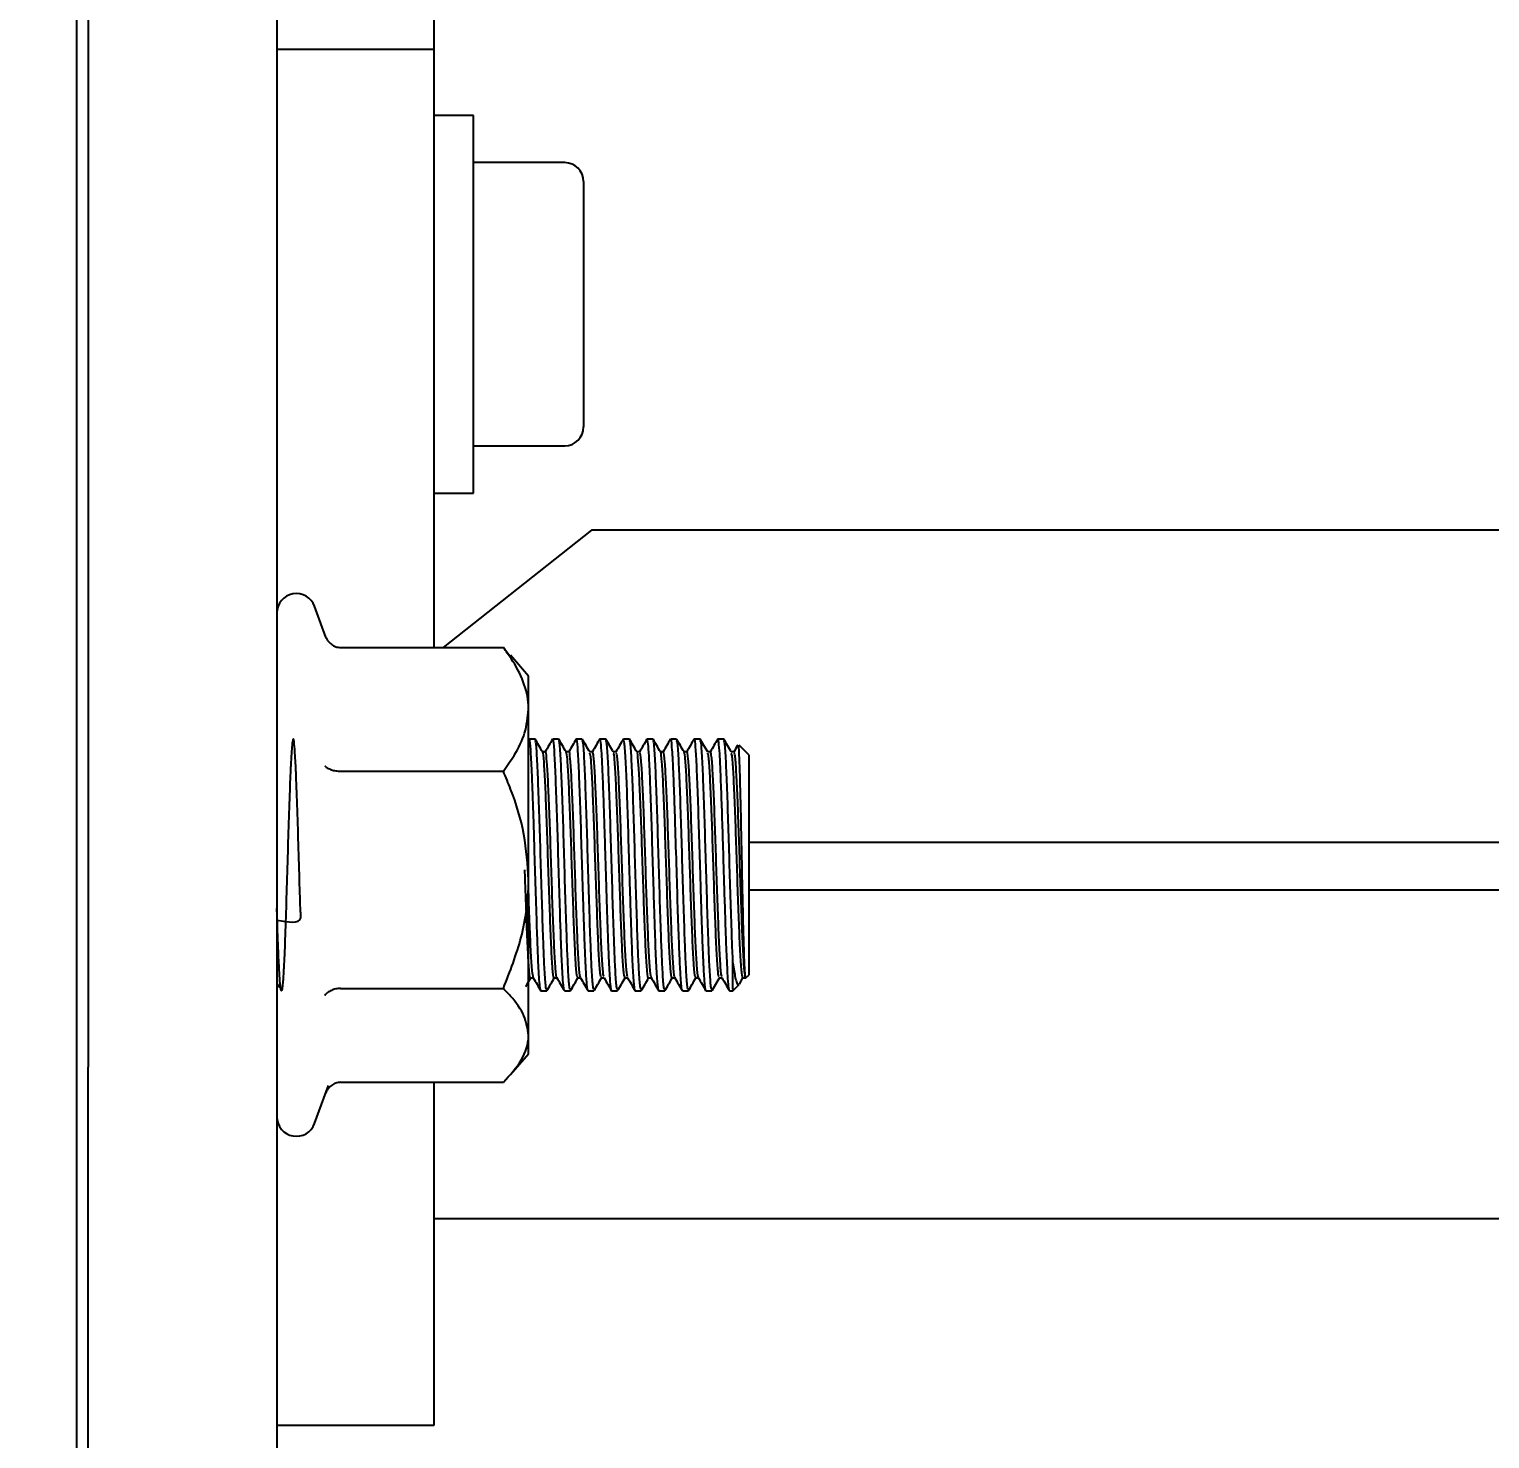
# Model space of a CAD drawing. Header units: millimetres. Extents: x 160 to 8396, y -16 to 5840.
# Drawn here: x 4207.5 to 4300.3, y 4698.1 to 4787.7 of the extents above; entities that cross this region are included whole.
import ezdxf

# ---------------------------------------------------------------- set-up
doc = ezdxf.new("R2010")
doc.units = ezdxf.units.MM
doc.header["$LTSCALE"] = 20
doc.styles.add('SLDTEXTSTYLE1', font='TXT', dxfattribs={"width": 0.605})
doc.dimstyles.new('SLDDIMSTYLE1', dxfattribs={"dimtxt": 70, "dimasz": 60, "dimexe": 0, "dimexo": 0.0625, "dimgap": 17.5, "dimtad": 2, "dimdec": 0, "dimrnd": 1e-09, "dimzin": 12, "dimdsep": 46, "dimtxsty": 'SLDTEXTSTYLE1', "dimsah": 1, "dimcen": 0.09, "dimadec": 0, "dimazin": 3, "dimtol": 1, "dimtfac": 1, "dimtdec": 3, "dimtofl": 0, "dimtmove": 0, "dimatfit": 3, "dimfxl": 0, "dimfrac": 2, "dimtolj": 1, "dimarcsym": 0})
doc.dimstyles.new('SLDDIMSTYLE2', dxfattribs={"dimtxt": 0.18, "dimasz": 20, "dimexe": 0, "dimexo": 0.0625, "dimgap": 0, "dimtad": 0, "dimtih": 1, "dimtoh": 1, "dimdec": 0, "dimrnd": 1e-09, "dimzin": 0, "dimdsep": 46, "dimtxsty": 'Standard', "dimblk1": 'DOT', "dimblk2": 'DOT', "dimsah": 1, "dimcen": 0.09, "dimadec": 0, "dimazin": 0, "dimtfac": 20, "dimtdec": 0, "dimtofl": 0, "dimtmove": 0, "dimatfit": 3, "dimldrblk": 'DOT', "dimfxl": 0, "dimfrac": 2, "dimtolj": 1, "dimtzin": 0, "dimarcsym": 0})

# ---------------------------------------------------------------- blocks, each defined once
blk = doc.blocks.new('_D_9')
at = {"color": 7, "linetype": 'Continuous', "lineweight": 0}
for p, q in [((4574.203, 5069.254), (4574.203, 1335.278)), ((2992.213, 3609.873), (2992.213, 1335.278)), ((4574.203, 1355.278), (2992.213, 1355.278))]:
    blk.add_line(p, q, dxfattribs=at)
at = {"color": 7, "linetype": 'Continuous', "lineweight": 18}
for points in [[(2992.213, 1355.278), (3052.213, 1345.278), (3052.213, 1365.278)], [(4574.203, 1355.278), (4514.203, 1365.278), (4514.203, 1345.278)]]:
    blk.add_solid(points, dxfattribs=at)
at = {"color": 7, "linetype": 'Continuous', "lineweight": 18, "char_height": 70, "attachment_point": 1, "style": 'SLDTEXTSTYLE1'}
for s, insert in [('1582', (3644.817, 1445.512)), ('*', (3842.081, 1445.512))]:
    blk.add_mtext(s, dxfattribs=dict(at, insert=insert))
blk = doc.blocks.new('_Dot')
at = {"color": 0, "linetype": 'ByBlock', "lineweight": -2}
blk.add_line((-0.5, 0), (-1, 0), dxfattribs=at)
at = {"color": 0, "linetype": 'ByBlock', "const_width": 0.5}
blk.add_lwpolyline([(-0.25, 0, 1), (0.25, 0, 1)], format="xyb", close=True, dxfattribs=at)

msp = doc.modelspace()

# ---------------------------------------------------------------- linework, layer by layer
at = {"color": 7, "linetype": 'Continuous', "lineweight": 25}
for p, q in [((4211.203, 5001.87), (4211.203, 4721.752)), ((4223.203, 5001.87), (4223.203, 4721.752)), ((4210.453, 4922.898), (4210.453, 4587.722)), ((4233.203, 4786.45), (4233.203, 4866.142)), ((4223.203, 4786.45), (4233.203, 4786.45)), ((4233.203, 4748.413), (4233.203, 4786.45)), ((4235.703, 4782.238), (4233.203, 4782.238)), ((4235.703, 4782.18), (4235.703, 4782.238)), ((4235.703, 4758.238), (4235.703, 4782.18)), ((4241.503, 4779.238), (4235.703, 4779.238)), ((4242.703, 4778.038), (4242.703, 4767.773)), ((4242.703, 4767.773), (4242.703, 4762.438)), ((4235.703, 4761.238), (4241.503, 4761.238)), ((4233.203, 4758.238), (4235.703, 4758.238)), ((4243.203, 4755.885), (4233.785, 4748.413)), ((4373.203, 4755.885), (4243.203, 4755.885)), ((4226.313, 4749.086), (4225.603, 4751.036)), ((4227.258, 4748.413), (4237.603, 4748.413)), ((4237.603, 4748.413), (4238.022, 4747.892)), ((4239.203, 4746.6), (4238.061, 4747.926)), ((4239.203, 4744.486), (4239.203, 4746.6)), ((4239.203, 4733.653), (4239.203, 4744.486)), ((4239.616, 4742.6), (4239.243, 4742.6)), ((4241.116, 4742.6), (4240.742, 4742.6)), ((4242.616, 4742.6), (4242.243, 4742.6)), ((4244.116, 4742.6), (4243.743, 4742.6)), ((4245.616, 4742.6), (4245.239, 4742.6)), ((4246.737, 4742.598), (4246.728, 4742.563)), ((4247.116, 4742.6), (4246.743, 4742.6)), ((4248.616, 4742.6), (4248.243, 4742.6)), ((4250.116, 4742.6), (4249.743, 4742.6)), ((4251.616, 4742.6), (4251.243, 4742.6)), ((4253.203, 4741.6), (4252.595, 4742.209)), ((4240.272, 4741.788), (4240.091, 4741.788)), ((4241.772, 4741.788), (4241.591, 4741.788)), ((4243.271, 4741.788), (4243.091, 4741.788)), ((4244.772, 4741.788), (4244.591, 4741.788)), ((4246.272, 4741.788), (4246.091, 4741.788)), ((4247.772, 4741.788), (4247.591, 4741.788)), ((4249.271, 4741.788), (4249.091, 4741.788)), ((4250.772, 4741.788), (4250.591, 4741.788)), ((4250.765, 4741.785), (4250.757, 4741.743)), ((4252.272, 4741.788), (4252.091, 4741.788)), ((4253.203, 4741.6), (4253.203, 4727.6)), ((4227.258, 4740.559), (4237.603, 4740.559)), ((4253.203, 4736.051), (4383.203, 4736.051)), ((4239.203, 4723.766), (4239.203, 4733.653)), ((4253.203, 4733.008), (4383.203, 4733.008)), ((4252.203, 4728.38), (4252.2, 4728.444)), ((4239.334, 4727.412), (4239.515, 4727.412)), ((4240.834, 4727.412), (4241.015, 4727.412)), ((4242.334, 4727.412), (4242.515, 4727.412)), ((4243.834, 4727.412), (4244.015, 4727.412)), ((4245.334, 4727.412), (4245.515, 4727.412)), ((4246.834, 4727.412), (4247.015, 4727.412)), ((4248.334, 4727.412), (4248.515, 4727.412)), ((4249.834, 4727.412), (4250.015, 4727.412)), ((4251.334, 4727.412), (4251.515, 4727.412)), ((4252.618, 4727.027), (4252.841, 4727.412)), ((4252.834, 4727.412), (4253.021, 4727.412)), ((4253.015, 4727.412), (4253.203, 4727.6)), ((4253.015, 4727.42), (4253.015, 4727.415)), ((4227.258, 4726.746), (4237.603, 4726.746)), ((4239.992, 4726.634), (4239.985, 4726.603)), ((4239.992, 4726.6), (4240.366, 4726.6)), ((4241.492, 4726.6), (4241.866, 4726.6)), ((4242.991, 4726.6), (4243.366, 4726.6)), ((4244.491, 4726.6), (4244.866, 4726.6)), ((4245.991, 4726.6), (4246.366, 4726.6)), ((4247.491, 4726.6), (4247.866, 4726.6)), ((4248.992, 4726.6), (4249.366, 4726.6)), ((4250.491, 4726.6), (4250.866, 4726.6)), ((4251.99, 4726.6), (4252.203, 4726.6)), ((4252.203, 4726.6), (4252.6, 4726.997)), ((4239.203, 4722.6), (4239.203, 4723.766)), ((4238.061, 4721.274), (4239.203, 4722.6)), ((4211.203, 4710.799), (4211.203, 4721.752)), ((4223.203, 4721.752), (4223.203, 4697.257)), ((4225.603, 4718.164), (4226.479, 4720.57)), ((4227.258, 4720.787), (4237.603, 4720.787)), ((4233.203, 4698.988), (4233.203, 4720.787)), ((4233.203, 4712.116), (4373.703, 4712.116)), ((4211.203, 4587.722), (4211.203, 4710.799)), ((4223.203, 4698.988), (4233.203, 4698.988))]:
    msp.add_line(p, q, dxfattribs=at)
at = {"color": 7, "linetype": 'Continuous', "lineweight": 25, "flags": 128}
for points in [[(4250.596, 4741.78), (4250.361, 4742.186), (4250.126, 4742.593)], [(4250.876, 4726.607), (4251.111, 4727.014), (4251.341, 4727.412)]]:
    msp.add_lwpolyline(points, dxfattribs=at)
at = {"color": 7, "linetype": 'Continuous', "lineweight": 25}
for centre, radius, start, end in [((4241.503, 4778.038), 1.2, 0, 90), ((4241.503, 4762.438), 1.2, 270, 0), ((4224.441, 4750.613), 1.237, 20, 180), ((4224.441, 4718.587), 1.237, 180, 340)]:
    msp.add_arc(centre, radius, start, end, dxfattribs=at)
for points, knots in [([(4226.258, 4749.191), (4226.259, 4749.189), (4226.3, 4749.077), (4226.413, 4748.864), (4226.65, 4748.618), (4226.94, 4748.448), (4227.152, 4748.425), (4227.258, 4748.413)], [0, 0, 0, 0, 0.004844, 0.267761, 0.528738, 0.763885, 1, 1, 1, 1]), ([(4239.203, 4744.486), (4239.202, 4744.576), (4239.191, 4745.165), (4238.928, 4746.263), (4238.288, 4747.476), (4237.773, 4748.181), (4237.603, 4748.413)], [0, 0, 0, 0, 0.066532, 0.435283, 0.814551, 1, 1, 1, 1]), ([(4237.603, 4740.559), (4237.841, 4740.892), (4238.404, 4741.678), (4239.052, 4742.989), (4239.153, 4743.983), (4239.203, 4744.486)], [0, 0, 0, 0, 0.26546, 0.628076, 1, 1, 1, 1]), ([(4223.228, 4731.077), (4223.93, 4730.965), (4224.838, 4730.819), (4224.689, 4731.676), (4224.696, 4732.168), (4224.645, 4733.374), (4224.597, 4735.318), (4224.515, 4737.869), (4224.451, 4739.736), (4224.402, 4740.888), (4224.36, 4741.695), (4224.306, 4742.423), (4224.247, 4742.684), (4224.191, 4742.464), (4224.141, 4741.958), (4224.099, 4741.249), (4224.066, 4740.57), (4224.026, 4739.631), (4223.967, 4737.979), (4223.889, 4735.426), (4223.812, 4732.783), (4223.737, 4730.332), (4223.676, 4728.772), (4223.63, 4727.878), (4223.599, 4727.375), (4223.563, 4726.922), (4223.524, 4726.644), (4223.493, 4726.585), (4223.473, 4726.618), (4223.461, 4726.661), (4223.452, 4726.71), (4223.435, 4726.816), (4223.406, 4727.082), (4223.358, 4727.787), (4223.295, 4729.139), (4223.242, 4730.619), (4223.21, 4731.64), (4223.203, 4731.836)], [0, 0, 0, 0, 0.028768, 0.037257, 0.047643, 0.059857, 0.108433, 0.157893, 0.208234, 0.233825, 0.255019, 0.29089, 0.338532, 0.366867, 0.398159, 0.432404, 0.447088, 0.459575, 0.509317, 0.559059, 0.6088, 0.658592, 0.708447, 0.725132, 0.744713, 0.766419, 0.79439, 0.816887, 0.826085, 0.833933, 0.840811, 0.8448, 0.866617, 0.897809, 0.938348, 0.988194, 1, 1, 1, 1]), ([(4239.979, 4726.625), (4239.967, 4726.66), (4239.937, 4726.743), (4239.892, 4727.231), (4239.847, 4727.962), (4239.81, 4728.748), (4239.779, 4729.535), (4239.736, 4730.781), (4239.674, 4732.726), (4239.611, 4734.714), (4239.577, 4735.893), (4239.566, 4736.263), (4239.561, 4736.447), (4239.559, 4736.538), (4239.557, 4736.584), (4239.557, 4736.607), (4239.556, 4736.618), (4239.556, 4736.624), (4239.556, 4736.627), (4239.556, 4736.628), (4239.556, 4736.629), (4239.556, 4736.629), (4239.556, 4736.629), (4239.556, 4736.629), (4239.555, 4736.663), (4239.547, 4736.939), (4239.526, 4737.594), (4239.496, 4738.49), (4239.465, 4739.352), (4239.42, 4740.498), (4239.36, 4741.768), (4239.301, 4742.428), (4239.262, 4742.595), (4239.248, 4742.59), (4239.243, 4742.588)], [0, 0, 0, 0, 0.050418, 0.120659, 0.180767, 0.230725, 0.270523, 0.310821, 0.416859, 0.522256, 0.548468, 0.561576, 0.56813, 0.571407, 0.573046, 0.573865, 0.574275, 0.57448, 0.574582, 0.574633, 0.574659, 0.574661, 0.574661, 0.574662, 0.574667, 0.578956, 0.609351, 0.658419, 0.698916, 0.734174, 0.839528, 0.945424, 0.980911, 1, 1, 1, 1]), ([(4240.366, 4726.69), (4240.349, 4726.692), (4240.306, 4726.699), (4240.25, 4727.484), (4240.191, 4728.594), (4240.135, 4730.009), (4240.064, 4732.206), (4239.982, 4734.831), (4239.909, 4737.439), (4239.826, 4739.743), (4239.752, 4741.479), (4239.68, 4742.488), (4239.635, 4742.505), (4239.616, 4742.512)], [0, 0, 0, 0, 0.071252, 0.175778, 0.22067, 0.301011, 0.404869, 0.509844, 0.612766, 0.717967, 0.821202, 0.925728, 1, 1, 1, 1]), ([(4240.096, 4741.78), (4240.017, 4741.915), (4239.861, 4742.186), (4239.704, 4742.458), (4239.626, 4742.593)], [0, 0, 0, 0, 0.5007005, 1, 1, 1, 1]), ([(4240.731, 4742.594), (4240.652, 4742.457), (4240.497, 4742.189), (4240.341, 4741.92), (4240.265, 4741.788)], [0, 0, 0, 0, 0.509106, 1, 1, 1, 1]), ([(4241.477, 4726.654), (4241.475, 4726.646), (4241.465, 4726.613), (4241.445, 4726.754), (4241.41, 4727.005), (4241.369, 4727.567), (4241.327, 4728.366), (4241.297, 4729.072), (4241.276, 4729.625), (4241.258, 4730.149), (4241.219, 4731.288), (4241.159, 4733.245), (4241.078, 4735.897), (4240.997, 4738.41), (4240.92, 4740.532), (4240.847, 4741.981), (4240.779, 4742.667), (4240.74, 4742.527), (4240.728, 4742.482)], [0, 0, 0, 0, 0.010717, 0.039791, 0.07849, 0.146594, 0.202475, 0.246111, 0.268397, 0.289344, 0.324192, 0.428322, 0.532457, 0.636572, 0.740711, 0.845053, 0.949523, 1, 1, 1, 1]), ([(4241.866, 4726.69), (4241.849, 4726.692), (4241.806, 4726.699), (4241.75, 4727.484), (4241.691, 4728.594), (4241.635, 4730.009), (4241.564, 4732.206), (4241.482, 4734.831), (4241.409, 4737.439), (4241.326, 4739.743), (4241.252, 4741.479), (4241.18, 4742.488), (4241.135, 4742.505), (4241.116, 4742.512)], [0, 0, 0, 0, 0.071252, 0.175778, 0.22067, 0.301011, 0.404869, 0.509844, 0.612766, 0.717967, 0.821202, 0.925728, 1, 1, 1, 1]), ([(4241.596, 4741.78), (4241.517, 4741.915), (4241.361, 4742.186), (4241.204, 4742.458), (4241.126, 4742.593)], [0, 0, 0, 0, 0.5006094, 1, 1, 1, 1]), ([(4242.231, 4742.594), (4242.152, 4742.457), (4241.997, 4742.189), (4241.841, 4741.92), (4241.765, 4741.788)], [0, 0, 0, 0, 0.50905, 1, 1, 1, 1]), ([(4242.991, 4726.62), (4242.986, 4726.615), (4242.973, 4726.601), (4242.947, 4726.721), (4242.903, 4727.091), (4242.852, 4727.91), (4242.799, 4729.058), (4242.751, 4730.314), (4242.711, 4731.521), (4242.68, 4732.495), (4242.66, 4733.134), (4242.62, 4734.432), (4242.561, 4736.427), (4242.483, 4738.874), (4242.418, 4740.539), (4242.367, 4741.542), (4242.319, 4742.252), (4242.273, 4742.696), (4242.239, 4742.531), (4242.229, 4742.485)], [0, 0, 0, 0, 0.018371, 0.050052, 0.108623, 0.196318, 0.251237, 0.313455, 0.382964, 0.407804, 0.433459, 0.459927, 0.561764, 0.6636, 0.765435, 0.816522, 0.867609, 0.962731, 1, 1, 1, 1]), ([(4243.366, 4726.69), (4243.349, 4726.692), (4243.306, 4726.699), (4243.25, 4727.484), (4243.191, 4728.594), (4243.135, 4730.009), (4243.064, 4732.206), (4242.982, 4734.831), (4242.909, 4737.439), (4242.826, 4739.743), (4242.752, 4741.479), (4242.68, 4742.488), (4242.635, 4742.505), (4242.616, 4742.512)], [0, 0, 0, 0, 0.071252, 0.175778, 0.22067, 0.301011, 0.404869, 0.509844, 0.612766, 0.717967, 0.821202, 0.925728, 1, 1, 1, 1]), ([(4243.096, 4741.78), (4243.017, 4741.915), (4242.861, 4742.186), (4242.704, 4742.458), (4242.626, 4742.593)], [0, 0, 0, 0, 0.500518, 1, 1, 1, 1]), ([(4243.734, 4742.599), (4243.655, 4742.462), (4243.498, 4742.192), (4243.342, 4741.922), (4243.265, 4741.788)], [0, 0, 0, 0, 0.506146, 1, 1, 1, 1]), ([(4244.491, 4726.61), (4244.489, 4726.607), (4244.479, 4726.59), (4244.464, 4726.646), (4244.432, 4726.818), (4244.38, 4727.393), (4244.317, 4728.624), (4244.265, 4729.955), (4244.231, 4730.922), (4244.194, 4732.056), (4244.147, 4733.572), (4244.093, 4735.358), (4244.045, 4736.924), (4243.993, 4738.544), (4243.941, 4739.965), (4243.891, 4741.121), (4243.84, 4742.018), (4243.789, 4742.496), (4243.75, 4742.652), (4243.734, 4742.581), (4243.732, 4742.571)], [0, 0, 0, 0, 0.007519, 0.037511, 0.062667, 0.141102, 0.24601, 0.308642, 0.342502, 0.378032, 0.454913, 0.524534, 0.586885, 0.641957, 0.730021, 0.789046, 0.84781, 0.935789, 0.990884, 1, 1, 1, 1]), ([(4244.866, 4726.69), (4244.849, 4726.692), (4244.806, 4726.699), (4244.75, 4727.484), (4244.691, 4728.594), (4244.635, 4730.009), (4244.564, 4732.206), (4244.482, 4734.831), (4244.409, 4737.439), (4244.326, 4739.743), (4244.252, 4741.479), (4244.18, 4742.488), (4244.135, 4742.505), (4244.116, 4742.512)], [0, 0, 0, 0, 0.071252, 0.175778, 0.22067, 0.301011, 0.404869, 0.509844, 0.612766, 0.717967, 0.821202, 0.925728, 1, 1, 1, 1]), ([(4244.596, 4741.78), (4244.517, 4741.915), (4244.361, 4742.186), (4244.204, 4742.458), (4244.126, 4742.593)], [0, 0, 0, 0, 0.500426, 1, 1, 1, 1]), ([(4245.233, 4742.597), (4245.154, 4742.46), (4244.998, 4742.191), (4244.842, 4741.921), (4244.765, 4741.788)], [0, 0, 0, 0, 0.50731, 1, 1, 1, 1]), ([(4245.977, 4726.643), (4245.972, 4726.647), (4245.953, 4726.658), (4245.911, 4727.012), (4245.845, 4727.957), (4245.785, 4729.315), (4245.753, 4730.248), (4245.745, 4730.526), (4245.727, 4731.067), (4245.695, 4732.023), (4245.651, 4733.41), (4245.596, 4735.257), (4245.533, 4737.43), (4245.457, 4739.742), (4245.374, 4741.478), (4245.301, 4742.487), (4245.258, 4742.506), (4245.239, 4742.514)], [0, 0, 0, 0, 0.0232207, 0.0758948, 0.1822374, 0.2876109, 0.3051381, 0.3199739, 0.3274253, 0.380957, 0.4471928, 0.5001985, 0.6058556, 0.7121934, 0.8184273, 0.9242261, 1, 1, 1, 1]), ([(4246.366, 4726.69), (4246.349, 4726.692), (4246.306, 4726.699), (4246.25, 4727.484), (4246.191, 4728.594), (4246.135, 4730.009), (4246.064, 4732.206), (4245.982, 4734.831), (4245.909, 4737.439), (4245.826, 4739.743), (4245.752, 4741.479), (4245.68, 4742.488), (4245.635, 4742.505), (4245.616, 4742.512)], [0, 0, 0, 0, 0.0712521, 0.1757778, 0.2206699, 0.3010114, 0.404869, 0.5098438, 0.612766, 0.7179675, 0.8212023, 0.9257277, 1, 1, 1, 1]), ([(4246.096, 4741.78), (4246.017, 4741.915), (4245.861, 4742.186), (4245.704, 4742.458), (4245.626, 4742.593)], [0, 0, 0, 0, 0.500335, 1, 1, 1, 1]), ([(4246.73, 4742.593), (4246.651, 4742.456), (4246.496, 4742.188), (4246.341, 4741.92), (4246.265, 4741.788)], [0, 0, 0, 0, 0.509958, 1, 1, 1, 1]), ([(4247.491, 4726.647), (4247.487, 4726.631), (4247.472, 4726.563), (4247.445, 4726.745), (4247.396, 4727.175), (4247.329, 4728.29), (4247.269, 4729.721), (4247.238, 4730.751), (4247.223, 4731.18), (4247.207, 4731.656), (4247.191, 4732.166), (4247.153, 4733.363), (4247.094, 4735.319), (4247.016, 4737.869), (4246.951, 4739.735), (4246.902, 4740.887), (4246.86, 4741.689), (4246.808, 4742.427), (4246.766, 4742.521), (4246.743, 4742.573)], [0, 0, 0, 0, 0.014263, 0.061301, 0.113661, 0.218031, 0.321127, 0.33842, 0.361163, 0.378832, 0.400455, 0.426004, 0.527634, 0.630901, 0.735806, 0.789056, 0.833241, 0.908139, 1, 1, 1, 1]), ([(4247.866, 4726.69), (4247.849, 4726.692), (4247.806, 4726.699), (4247.75, 4727.484), (4247.691, 4728.594), (4247.635, 4730.009), (4247.564, 4732.206), (4247.482, 4734.831), (4247.409, 4737.439), (4247.326, 4739.743), (4247.252, 4741.479), (4247.18, 4742.488), (4247.135, 4742.505), (4247.116, 4742.512)], [0, 0, 0, 0, 0.0712521, 0.1757778, 0.2206699, 0.3010114, 0.404869, 0.5098438, 0.612766, 0.7179675, 0.8212023, 0.9257277, 1, 1, 1, 1]), ([(4247.596, 4741.78), (4247.517, 4741.915), (4247.361, 4742.186), (4247.204, 4742.458), (4247.126, 4742.593)], [0, 0, 0, 0, 0.500243, 1, 1, 1, 1]), ([(4248.233, 4742.597), (4248.154, 4742.46), (4247.998, 4742.191), (4247.842, 4741.921), (4247.765, 4741.788)], [0, 0, 0, 0, 0.5071656, 1, 1, 1, 1]), ([(4248.981, 4726.661), (4248.977, 4726.649), (4248.962, 4726.602), (4248.939, 4726.787), (4248.899, 4727.134), (4248.847, 4727.932), (4248.779, 4729.454), (4248.705, 4731.623), (4248.623, 4734.334), (4248.551, 4736.788), (4248.49, 4738.666), (4248.441, 4739.997), (4248.4, 4740.94), (4248.368, 4741.532), (4248.327, 4742.162), (4248.281, 4742.666), (4248.243, 4742.527), (4248.23, 4742.482)], [0, 0, 0, 0, 0.014976, 0.0566344, 0.0932964, 0.173581, 0.2632921, 0.3624097, 0.4709118, 0.5887744, 0.6515113, 0.7166142, 0.784082, 0.8187536, 0.8466704, 0.9508689, 1, 1, 1, 1]), ([(4249.366, 4726.69), (4249.349, 4726.692), (4249.306, 4726.699), (4249.25, 4727.484), (4249.191, 4728.594), (4249.135, 4730.009), (4249.064, 4732.206), (4248.982, 4734.831), (4248.909, 4737.439), (4248.826, 4739.743), (4248.752, 4741.479), (4248.68, 4742.488), (4248.635, 4742.505), (4248.616, 4742.512)], [0, 0, 0, 0, 0.0712521, 0.1757778, 0.2206699, 0.3010114, 0.404869, 0.5098438, 0.612766, 0.7179675, 0.8212023, 0.9257277, 1, 1, 1, 1]), ([(4249.096, 4741.78), (4249.017, 4741.915), (4248.861, 4742.186), (4248.704, 4742.458), (4248.626, 4742.593)], [0, 0, 0, 0, 0.50015, 1, 1, 1, 1]), ([(4249.734, 4742.599), (4249.655, 4742.462), (4249.499, 4742.192), (4249.342, 4741.922), (4249.265, 4741.788)], [0, 0, 0, 0, 0.505954, 1, 1, 1, 1]), ([(4250.491, 4726.62), (4250.486, 4726.615), (4250.473, 4726.601), (4250.447, 4726.721), (4250.403, 4727.09), (4250.352, 4727.909), (4250.299, 4729.058), (4250.251, 4730.313), (4250.211, 4731.519), (4250.18, 4732.493), (4250.16, 4733.132), (4250.12, 4734.43), (4250.061, 4736.425), (4249.983, 4738.872), (4249.918, 4740.538), (4249.867, 4741.542), (4249.819, 4742.25), (4249.774, 4742.692), (4249.741, 4742.536), (4249.732, 4742.495)], [0, 0, 0, 0, 0.01834, 0.050156, 0.108998, 0.197043, 0.252166, 0.314609, 0.384362, 0.409288, 0.43503, 0.461588, 0.563813, 0.666037, 0.76826, 0.819542, 0.870823, 0.966254, 1, 1, 1, 1]), ([(4250.866, 4726.69), (4250.849, 4726.692), (4250.806, 4726.699), (4250.75, 4727.484), (4250.691, 4728.594), (4250.635, 4730.009), (4250.564, 4732.206), (4250.482, 4734.831), (4250.409, 4737.439), (4250.326, 4739.743), (4250.252, 4741.479), (4250.18, 4742.488), (4250.135, 4742.505), (4250.116, 4742.512)], [0, 0, 0, 0, 0.0712521, 0.1757778, 0.2206699, 0.3010114, 0.404869, 0.5098438, 0.612766, 0.7179675, 0.8212023, 0.9257277, 1, 1, 1, 1]), ([(4251.231, 4742.594), (4251.152, 4742.458), (4250.997, 4742.189), (4250.841, 4741.92), (4250.765, 4741.788)], [0, 0, 0, 0, 0.508895, 1, 1, 1, 1]), ([(4251.99, 4726.625), (4251.985, 4726.618), (4251.97, 4726.597), (4251.936, 4726.785), (4251.88, 4727.384), (4251.817, 4728.623), (4251.765, 4729.953), (4251.732, 4730.92), (4251.694, 4732.055), (4251.647, 4733.572), (4251.593, 4735.36), (4251.545, 4736.926), (4251.493, 4738.547), (4251.441, 4739.966), (4251.391, 4741.12), (4251.341, 4742.017), (4251.289, 4742.498), (4251.25, 4742.651), (4251.232, 4742.576), (4251.229, 4742.562)], [0, 0, 0, 0, 0.0191957, 0.0623683, 0.1405032, 0.2450747, 0.3075237, 0.3412891, 0.3767222, 0.4534505, 0.5229159, 0.5851089, 0.6400212, 0.7277592, 0.786449, 0.8450761, 0.9327937, 0.9877115, 1, 1, 1, 1]), ([(4252.2, 4728.444), (4252.181, 4728.912), (4252.135, 4729.984), (4252.064, 4732.213), (4251.982, 4734.83), (4251.909, 4737.44), (4251.826, 4739.743), (4251.752, 4741.479), (4251.68, 4742.488), (4251.635, 4742.505), (4251.616, 4742.512)], [0, 0, 0, 0, 0.10309, 0.236356, 0.371054, 0.503119, 0.638109, 0.770575, 0.904697, 1, 1, 1, 1]), ([(4252.096, 4741.78), (4252.017, 4741.915), (4251.861, 4742.186), (4251.704, 4742.458), (4251.626, 4742.593)], [0, 0, 0, 0, 0.499965, 1, 1, 1, 1]), ([(4252.506, 4742.205), (4252.502, 4742.198), (4252.419, 4742.054), (4252.336, 4741.91), (4252.257, 4741.773)], [0, 0, 0, 0, 0.050164, 1, 1, 1, 1]), ([(4240.835, 4727.491), (4240.827, 4727.468), (4240.793, 4727.367), (4240.737, 4727.961), (4240.654, 4729.229), (4240.581, 4731.131), (4240.499, 4733.378), (4240.422, 4735.766), (4240.345, 4738.025), (4240.264, 4739.933), (4240.19, 4741.211), (4240.13, 4741.814), (4240.1, 4741.739), (4240.096, 4741.729)], [0, 0, 0, 0, 0.030695, 0.135623, 0.242545, 0.34715, 0.453846, 0.559397, 0.66496, 0.771651, 0.876259, 0.983183, 1, 1, 1, 1]), ([(4241.006, 4727.459), (4241.004, 4727.453), (4240.975, 4727.386), (4240.924, 4727.976), (4240.842, 4729.225), (4240.768, 4731.132), (4240.687, 4733.378), (4240.61, 4735.766), (4240.533, 4738.026), (4240.451, 4739.93), (4240.378, 4741.221), (4240.314, 4741.829), (4240.28, 4741.73), (4240.272, 4741.707)], [0, 0, 0, 0, 0.009206, 0.114752, 0.222305, 0.327526, 0.434851, 0.541023, 0.647208, 0.754528, 0.859751, 0.967306, 1, 1, 1, 1]), ([(4242.335, 4727.507), (4242.322, 4727.488), (4242.284, 4727.431), (4242.22, 4728.16), (4242.139, 4729.57), (4242.065, 4731.56), (4241.983, 4733.852), (4241.908, 4736.235), (4241.828, 4738.444), (4241.749, 4740.228), (4241.674, 4741.464), (4241.621, 4741.667), (4241.595, 4741.768)], [0, 0, 0, 0, 0.051646, 0.157078, 0.263638, 0.368117, 0.47491, 0.579702, 0.685811, 0.791913, 0.896712, 1, 1, 1, 1]), ([(4242.509, 4727.506), (4242.501, 4727.497), (4242.467, 4727.458), (4242.408, 4728.168), (4242.326, 4729.568), (4242.253, 4731.56), (4242.17, 4733.851), (4242.095, 4736.236), (4242.016, 4738.438), (4241.936, 4740.251), (4241.862, 4741.393), (4241.803, 4741.887), (4241.774, 4741.763), (4241.772, 4741.751)], [0, 0, 0, 0, 0.033499, 0.139268, 0.246169, 0.350982, 0.458116, 0.563244, 0.669692, 0.776133, 0.881267, 0.9884, 1, 1, 1, 1]), ([(4243.835, 4727.493), (4243.817, 4727.496), (4243.775, 4727.503), (4243.703, 4728.388), (4243.624, 4729.932), (4243.549, 4732.001), (4243.467, 4734.33), (4243.393, 4736.698), (4243.312, 4738.842), (4243.235, 4740.516), (4243.163, 4741.564), (4243.116, 4741.666), (4243.096, 4741.711)], [0, 0, 0, 0, 0.0722992, 0.1784549, 0.2846042, 0.389449, 0.496288, 0.6008111, 0.7074228, 0.8128922, 0.9183708, 1, 1, 1, 1]), ([(4244.01, 4727.515), (4243.997, 4727.521), (4243.958, 4727.537), (4243.891, 4728.394), (4243.811, 4729.93), (4243.737, 4732.001), (4243.654, 4734.33), (4243.581, 4736.698), (4243.499, 4738.841), (4243.422, 4740.52), (4243.347, 4741.605), (4243.296, 4741.708), (4243.272, 4741.757)], [0, 0, 0, 0, 0.0557914, 0.162051, 0.2683041, 0.3732514, 0.480195, 0.5848203, 0.6915363, 0.7971089, 0.9026907, 1, 1, 1, 1]), ([(4245.334, 4727.449), (4245.312, 4727.492), (4245.265, 4727.586), (4245.187, 4728.646), (4245.11, 4730.312), (4245.033, 4732.452), (4244.951, 4734.81), (4244.878, 4737.153), (4244.795, 4739.224), (4244.72, 4740.777), (4244.652, 4741.655), (4244.611, 4741.677), (4244.596, 4741.685)], [0, 0, 0, 0, 0.09294, 0.199617, 0.305154, 0.410697, 0.517372, 0.621962, 0.728869, 0.833774, 0.939996, 1, 1, 1, 1]), ([(4245.507, 4727.504), (4245.49, 4727.543), (4245.447, 4727.637), (4245.374, 4728.651), (4245.297, 4730.311), (4245.22, 4732.452), (4245.139, 4734.81), (4245.065, 4737.153), (4244.983, 4739.222), (4244.908, 4740.782), (4244.836, 4741.688), (4244.791, 4741.703), (4244.772, 4741.709)], [0, 0, 0, 0, 0.073526, 0.180651, 0.28663, 0.392616, 0.499738, 0.604767, 0.712122, 0.817467, 0.924134, 1, 1, 1, 1]), ([(4246.834, 4727.444), (4246.832, 4727.433), (4246.803, 4727.31), (4246.753, 4727.794), (4246.67, 4728.909), (4246.595, 4730.716), (4246.516, 4732.909), (4246.436, 4735.289), (4246.362, 4737.595), (4246.279, 4739.588), (4246.206, 4741.009), (4246.141, 4741.738), (4246.106, 4741.701), (4246.096, 4741.691)], [0, 0, 0, 0, 0.009526, 0.114132, 0.221056, 0.325978, 0.432216, 0.538449, 0.643375, 0.750298, 0.854903, 0.961598, 1, 1, 1, 1]), ([(4247.015, 4727.415), (4246.99, 4727.512), (4246.94, 4727.708), (4246.858, 4728.932), (4246.783, 4730.71), (4246.703, 4732.911), (4246.624, 4735.289), (4246.549, 4737.596), (4246.467, 4739.586), (4246.393, 4741.016), (4246.325, 4741.763), (4246.286, 4741.71), (4246.272, 4741.693)], [0, 0, 0, 0, 0.103978, 0.210259, 0.314551, 0.420151, 0.525746, 0.630042, 0.736322, 0.840299, 0.946353, 1, 1, 1, 1]), ([(4248.335, 4727.491), (4248.327, 4727.468), (4248.293, 4727.367), (4248.237, 4727.96), (4248.154, 4729.228), (4248.081, 4731.129), (4247.999, 4733.376), (4247.922, 4735.764), (4247.845, 4738.023), (4247.764, 4739.931), (4247.69, 4741.211), (4247.63, 4741.813), (4247.6, 4741.739), (4247.596, 4741.729)], [0, 0, 0, 0, 0.030764, 0.135677, 0.242587, 0.34718, 0.453861, 0.559403, 0.664949, 0.771628, 0.876222, 0.983133, 1, 1, 1, 1]), ([(4248.509, 4727.465), (4248.506, 4727.457), (4248.477, 4727.382), (4248.424, 4727.972), (4248.342, 4729.225), (4248.268, 4731.13), (4248.187, 4733.376), (4248.11, 4735.764), (4248.033, 4738.024), (4247.951, 4739.929), (4247.878, 4741.221), (4247.814, 4741.829), (4247.78, 4741.73), (4247.772, 4741.707)], [0, 0, 0, 0, 0.01363, 0.118673, 0.225715, 0.330437, 0.43725, 0.542922, 0.648598, 0.755409, 0.860132, 0.967175, 1, 1, 1, 1]), ([(4249.835, 4727.507), (4249.822, 4727.488), (4249.784, 4727.43), (4249.72, 4728.159), (4249.639, 4729.569), (4249.565, 4731.558), (4249.483, 4733.85), (4249.408, 4736.233), (4249.328, 4738.442), (4249.249, 4740.227), (4249.175, 4741.463), (4249.122, 4741.667), (4249.095, 4741.768)], [0, 0, 0, 0, 0.0515036, 0.1569441, 0.2635175, 0.368007, 0.4748113, 0.5796173, 0.6857358, 0.7918515, 0.8966597, 1, 1, 1, 1]), ([(4250.009, 4727.506), (4250.001, 4727.497), (4249.967, 4727.458), (4249.908, 4728.168), (4249.826, 4729.566), (4249.753, 4731.559), (4249.67, 4733.849), (4249.595, 4736.234), (4249.516, 4738.436), (4249.436, 4740.25), (4249.362, 4741.392), (4249.303, 4741.887), (4249.274, 4741.763), (4249.272, 4741.751)], [0, 0, 0, 0, 0.033261, 0.139032, 0.245939, 0.350756, 0.457895, 0.56303, 0.669481, 0.77593, 0.881067, 0.988205, 1, 1, 1, 1]), ([(4251.335, 4727.493), (4251.317, 4727.496), (4251.274, 4727.503), (4251.203, 4728.387), (4251.124, 4729.93), (4251.049, 4731.999), (4250.967, 4734.328), (4250.893, 4736.696), (4250.812, 4738.841), (4250.735, 4740.515), (4250.663, 4741.564), (4250.616, 4741.666), (4250.596, 4741.711)], [0, 0, 0, 0, 0.072007, 0.178188, 0.284366, 0.389236, 0.496102, 0.600653, 0.70729, 0.81279, 0.918292, 1, 1, 1, 1]), ([(4251.507, 4727.522), (4251.495, 4727.528), (4251.457, 4727.546), (4251.391, 4728.395), (4251.311, 4729.928), (4251.237, 4732), (4251.154, 4734.327), (4251.081, 4736.696), (4250.999, 4738.84), (4250.922, 4740.519), (4250.847, 4741.604), (4250.796, 4741.707), (4250.772, 4741.757)], [0, 0, 0, 0, 0.051175, 0.157965, 0.264753, 0.370224, 0.477704, 0.582855, 0.690104, 0.796209, 0.902317, 1, 1, 1, 1]), ([(4252.834, 4727.449), (4252.812, 4727.492), (4252.765, 4727.586), (4252.687, 4728.644), (4252.61, 4730.31), (4252.533, 4732.45), (4252.451, 4734.808), (4252.378, 4737.151), (4252.295, 4739.222), (4252.221, 4740.776), (4252.152, 4741.655), (4252.111, 4741.677), (4252.096, 4741.685)], [0, 0, 0, 0, 0.092896, 0.19957, 0.305107, 0.410645, 0.517319, 0.621906, 0.72881, 0.833715, 0.939931, 1, 1, 1, 1]), ([(4253.015, 4727.415), (4252.995, 4727.48), (4252.95, 4727.627), (4252.874, 4728.641), (4252.797, 4730.311), (4252.72, 4732.449), (4252.639, 4734.808), (4252.565, 4737.151), (4252.483, 4739.221), (4252.408, 4740.781), (4252.336, 4741.688), (4252.291, 4741.703), (4252.272, 4741.709)], [0, 0, 0, 0, 0.083993, 0.189908, 0.294695, 0.399482, 0.505397, 0.60924, 0.715384, 0.819543, 0.925004, 1, 1, 1, 1]), ([(4253.015, 4727.415), (4253.002, 4727.474), (4252.975, 4727.594), (4252.928, 4728.526), (4252.88, 4730.082), (4252.831, 4732.274), (4252.778, 4734.75), (4252.73, 4737.246), (4252.676, 4739.487), (4252.628, 4741.174), (4252.582, 4742.143), (4252.555, 4742.154), (4252.544, 4742.158)], [0, 0, 0, 0, 0.087383, 0.174746, 0.280754, 0.386718, 0.494329, 0.602053, 0.710769, 0.82024, 0.930076, 1, 1, 1, 1]), ([(4226.258, 4740.895), (4226.259, 4740.894), (4226.3, 4740.845), (4226.413, 4740.754), (4226.65, 4740.647), (4226.94, 4740.574), (4227.152, 4740.564), (4227.258, 4740.559)], [0, 0, 0, 0, 0.004844, 0.267761, 0.528738, 0.763885, 1, 1, 1, 1]), ([(4239.203, 4733.653), (4239.143, 4734.619), (4239.019, 4736.588), (4238.301, 4738.876), (4237.761, 4740.18), (4237.603, 4740.559)], [0, 0, 0, 0, 0.406291, 0.827268, 1, 1, 1, 1]), ([(4239.334, 4727.443), (4239.332, 4727.433), (4239.303, 4727.31), (4239.253, 4727.795), (4239.17, 4728.91), (4239.095, 4730.719), (4239.027, 4732.596), (4238.985, 4733.839), (4238.97, 4734.293)], [0, 0, 0, 0, 0.019152, 0.231193, 0.447931, 0.660606, 0.875958, 1, 1, 1, 1]), ([(4237.603, 4726.746), (4238.024, 4727.82), (4238.88, 4730.007), (4239.2, 4732.395), (4239.203, 4733.62), (4239.203, 4733.653)], [0, 0, 0, 0, 0.484341, 0.986327, 1, 1, 1, 1]), ([(4239.509, 4727.449), (4239.486, 4727.54), (4239.438, 4727.733), (4239.358, 4728.937), (4239.283, 4730.702), (4239.23, 4732.19), (4239.203, 4732.939)], [0, 0, 0, 0, 0.23314, 0.491068, 0.744161, 1, 1, 1, 1]), ([(4252.203, 4726.748), (4252.203, 4726.712), (4252.203, 4726.585), (4252.203, 4727.362), (4252.203, 4728.178), (4252.203, 4728.38)], [0, 0, 0, 0, 0.233957, 0.810971, 1, 1, 1, 1]), ([(4252.203, 4728.38), (4252.252, 4728.035), (4252.333, 4727.465), (4252.445, 4727.076), (4252.521, 4726.929), (4252.57, 4726.988), (4252.588, 4727.009)], [0, 0, 0, 0, 0.376832, 0.624509, 0.86635, 1, 1, 1, 1]), ([(4239.024, 4726.863), (4239.053, 4726.913), (4239.158, 4727.096), (4239.264, 4727.279), (4239.341, 4727.412)], [0, 0, 0, 0, 0.272631, 1, 1, 1, 1]), ([(4239.508, 4727.424), (4239.587, 4727.287), (4239.745, 4727.014), (4239.904, 4726.74), (4239.983, 4726.603)], [0, 0, 0, 0, 0.499967, 1, 1, 1, 1]), ([(4240.376, 4726.607), (4240.454, 4726.742), (4240.609, 4727.011), (4240.764, 4727.279), (4240.841, 4727.412)], [0, 0, 0, 0, 0.504437, 1, 1, 1, 1]), ([(4241.006, 4727.428), (4241.085, 4727.291), (4241.243, 4727.018), (4241.401, 4726.744), (4241.48, 4726.607)], [0, 0, 0, 0, 0.4999694, 1, 1, 1, 1]), ([(4241.876, 4726.607), (4241.954, 4726.742), (4242.109, 4727.011), (4242.264, 4727.279), (4242.341, 4727.412)], [0, 0, 0, 0, 0.50453, 1, 1, 1, 1]), ([(4242.508, 4727.423), (4242.588, 4727.287), (4242.746, 4727.013), (4242.904, 4726.74), (4242.983, 4726.603)], [0, 0, 0, 0, 0.499973, 1, 1, 1, 1]), ([(4243.376, 4726.607), (4243.454, 4726.742), (4243.609, 4727.011), (4243.764, 4727.279), (4243.841, 4727.412)], [0, 0, 0, 0, 0.504621, 1, 1, 1, 1]), ([(4244.009, 4727.422), (4244.089, 4727.285), (4244.247, 4727.011), (4244.405, 4726.738), (4244.484, 4726.601)], [0, 0, 0, 0, 0.49997, 1, 1, 1, 1]), ([(4244.876, 4726.607), (4244.954, 4726.742), (4245.109, 4727.011), (4245.264, 4727.279), (4245.341, 4727.412)], [0, 0, 0, 0, 0.5047084, 1, 1, 1, 1]), ([(4245.507, 4727.426), (4245.586, 4727.29), (4245.744, 4727.016), (4245.902, 4726.742), (4245.981, 4726.606)], [0, 0, 0, 0, 0.499967, 1, 1, 1, 1]), ([(4246.376, 4726.607), (4246.454, 4726.742), (4246.609, 4727.011), (4246.764, 4727.279), (4246.841, 4727.412)], [0, 0, 0, 0, 0.504804, 1, 1, 1, 1]), ([(4247.007, 4727.427), (4247.086, 4727.29), (4247.244, 4727.016), (4247.402, 4726.743), (4247.481, 4726.606)], [0, 0, 0, 0, 0.4999733, 1, 1, 1, 1]), ([(4247.876, 4726.607), (4247.954, 4726.742), (4248.109, 4727.011), (4248.264, 4727.279), (4248.341, 4727.412)], [0, 0, 0, 0, 0.504899, 1, 1, 1, 1]), ([(4248.509, 4727.422), (4248.588, 4727.285), (4248.747, 4727.012), (4248.905, 4726.738), (4248.984, 4726.601)], [0, 0, 0, 0, 0.499971, 1, 1, 1, 1]), ([(4249.376, 4726.607), (4249.454, 4726.742), (4249.609, 4727.011), (4249.764, 4727.279), (4249.841, 4727.412)], [0, 0, 0, 0, 0.5049921, 1, 1, 1, 1]), ([(4250.008, 4727.423), (4250.087, 4727.287), (4250.246, 4727.013), (4250.404, 4726.74), (4250.483, 4726.603)], [0, 0, 0, 0, 0.499967, 1, 1, 1, 1]), ([(4251.506, 4727.428), (4251.585, 4727.291), (4251.743, 4727.018), (4251.901, 4726.744), (4251.981, 4726.607)], [0, 0, 0, 0, 0.499969, 1, 1, 1, 1]), ([(4223.203, 4727.086), (4223.218, 4727.061), (4223.272, 4726.968), (4223.326, 4726.874), (4223.366, 4726.805)], [0, 0, 0, 0, 0.264682, 1, 1, 1, 1]), ([(4227.258, 4726.746), (4227.152, 4726.739), (4226.94, 4726.726), (4226.65, 4726.629), (4226.413, 4726.489), (4226.3, 4726.369), (4226.259, 4726.305), (4226.258, 4726.304)], [0, 0, 0, 0, 0.236115, 0.471262, 0.732239, 0.995156, 1, 1, 1, 1]), ([(4239.203, 4723.766), (4239.143, 4724.183), (4239.019, 4725.033), (4238.301, 4726.02), (4237.761, 4726.582), (4237.603, 4726.746)], [0, 0, 0, 0, 0.406291, 0.827268, 1, 1, 1, 1]), ([(4237.603, 4720.787), (4238.024, 4721.25), (4238.88, 4722.194), (4239.2, 4723.224), (4239.203, 4723.752), (4239.203, 4723.766)], [0, 0, 0, 0, 0.484341, 0.986327, 1, 1, 1, 1]), ([(4227.258, 4720.787), (4227.152, 4720.775), (4226.94, 4720.752), (4226.652, 4720.581), (4226.432, 4720.366), (4226.347, 4720.187), (4226.313, 4720.114)], [0, 0, 0, 0, 0.258898, 0.516733, 0.802892, 1, 1, 1, 1])]:
    msp.add_open_spline(points, degree=3, knots=knots, dxfattribs=at)

# ---------------------------------------------------------------- dimensions: what is measured, and where the dimension line sits
at = {"color": 7, "linetype": 'Continuous', "lineweight": 18}
dim = msp.add_linear_dim(base=(2992.213, 1355.278), p1=(4574.203, 5069.254), p2=(2992.213, 3609.873), text='<>*', dimstyle='SLDDIMSTYLE1', dxfattribs=at)
dim.commit()
dim.dimension.update_dxf_attribs({"geometry": '_D_9', "text_midpoint": (3758.81, 1355.278), "dimtype": 160})

# ---------------------------------------------------------------- leaders
at = {"color": 7, "linetype": 'Continuous', "lineweight": 0}
msp.add_leader([(4058.355, 4278.803), (4972.022, 4757.303), (5044.944, 4757.303)], dimstyle='SLDDIMSTYLE2', dxfattribs=at)

doc.saveas('drawing.dxf')
